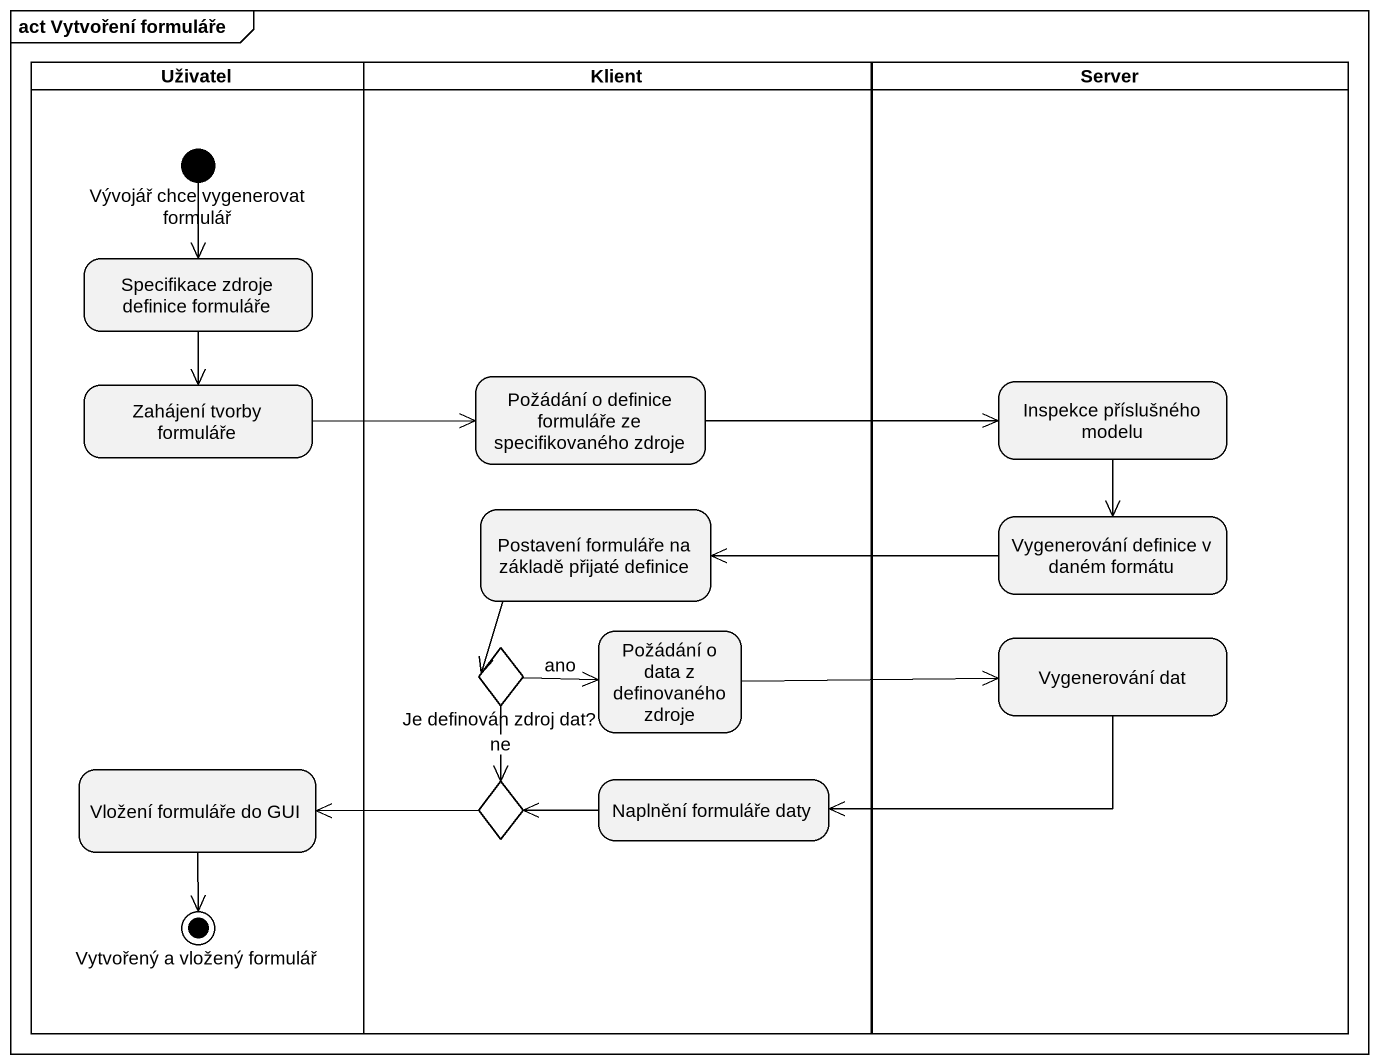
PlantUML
@startuml
mainframe act Vytvoření formuláře
hide empty description
state Uživatel <<partition>> {
  state "Vývojář chce vygenerovat formulář" as Vývojář_chce_vygenerovat <<start>>
  state "Specifikace zdroje definice formuláře" as Specifikace_zdroje_definice
  state "Zahájení tvorby formuláře" as Zahájení_tvorby_formuláře
  state "Vložení formuláře do GUI" as Vložení_formuláře_do_GUI
  state "Vytvořený a vložený formulář" as Vytvořený_a_vložený_formulář <<end>>
}
state Klient <<partition>> {
  state "Požádání o definice formuláře ze specifikovaného zdroje" as Požádání_o_definice
  state "Postavení formuláře na základě přijaté definice" as Postavení_formuláře_na
  state "Je definován zdroj dat?" as Je_definován_zdroj_dat <<choice>>
  state "Požádání o data z definovaného zdroje" as Požádání_o_data_z
  state choice1 <<choice>>
  state "Naplnění formuláře daty" as Naplnění_formuláře_daty
}
state Server <<partition>> {
  state "Inspekce příslušného modelu" as Inspekce_příslušného_modelu
  state "Vygenerování definice v daném formátu" as Vygenerování_definice_v
  state "Vygenerování dat" as Vygenerování_dat
}
Vývojář_chce_vygenerovat --> Specifikace_zdroje_definice
Specifikace_zdroje_definice --> Zahájení_tvorby_formuláře
Zahájení_tvorby_formuláře -right-> Požádání_o_definice
Požádání_o_definice -right-> Inspekce_příslušného_modelu
Inspekce_příslušného_modelu --> Vygenerování_definice_v
Postavení_formuláře_na --> Je_definován_zdroj_dat
Vygenerování_definice_v -left-> Postavení_formuláře_na
Je_definován_zdroj_dat -right-> Požádání_o_data_z : ano
Je_definován_zdroj_dat --> choice1 : ne
Požádání_o_data_z -right-> Vygenerování_dat
Vygenerování_dat -left-> Naplnění_formuláře_daty
Vložení_formuláře_do_GUI --> Vytvořený_a_vložený_formulář
choice1 -left-> Vložení_formuláře_do_GUI
Naplnění_formuláře_daty -left-> choice1
@enduml
